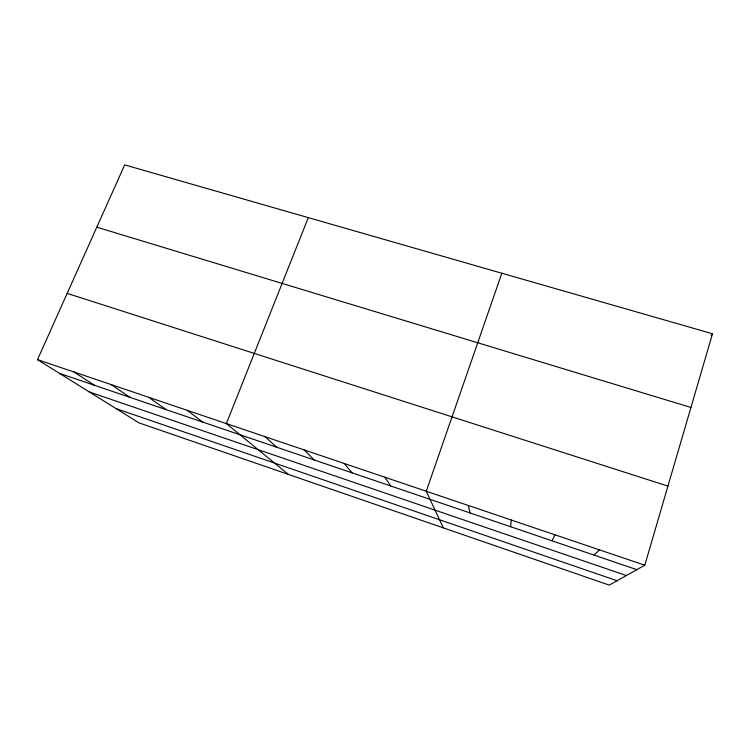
<?xml version="1.0" encoding="UTF-8"?>
<svg xmlns="http://www.w3.org/2000/svg" width="750" height="750" viewBox="0 0 750 750"><rect width="100%" height="100%" fill="white"/><g stroke="black" fill="none" stroke-linecap="round" stroke-linejoin="round"><path stroke-width="1.12" d="M510.637 526.744L511.294 520.022M644.794 565.209L712.5 333.759L124.688 164.878L37.5 359.662L138.947 422.85L609.263 585.122L644.794 565.209L37.5 359.662M501.834 273.234L426.253 491.25L443.325 527.869M308.297 217.631L226.369 423.591L288.319 474.384M551.981 540.797L554.981 534.816M711.206 335.663L712.5 333.759M594.056 555.094L599.475 549.872M96.797 227.184L690.938 407.466M67.172 293.381L667.931 486.112M59.588 373.425L636.872 569.653M89.381 391.978L626.353 575.541M116.128 408.637L617.072 580.744M73.987 372.019L94.5 385.294M111.103 384.581L129.975 397.35M148.866 397.359L166.031 409.603M187.275 410.363L202.688 422.062M264.966 436.659L276.731 447.234M304.237 449.944L314.109 459.938M344.203 463.472L352.106 472.856M384.862 477.234L390.741 485.991M468.394 505.509L469.988 512.925"/></g></svg>
